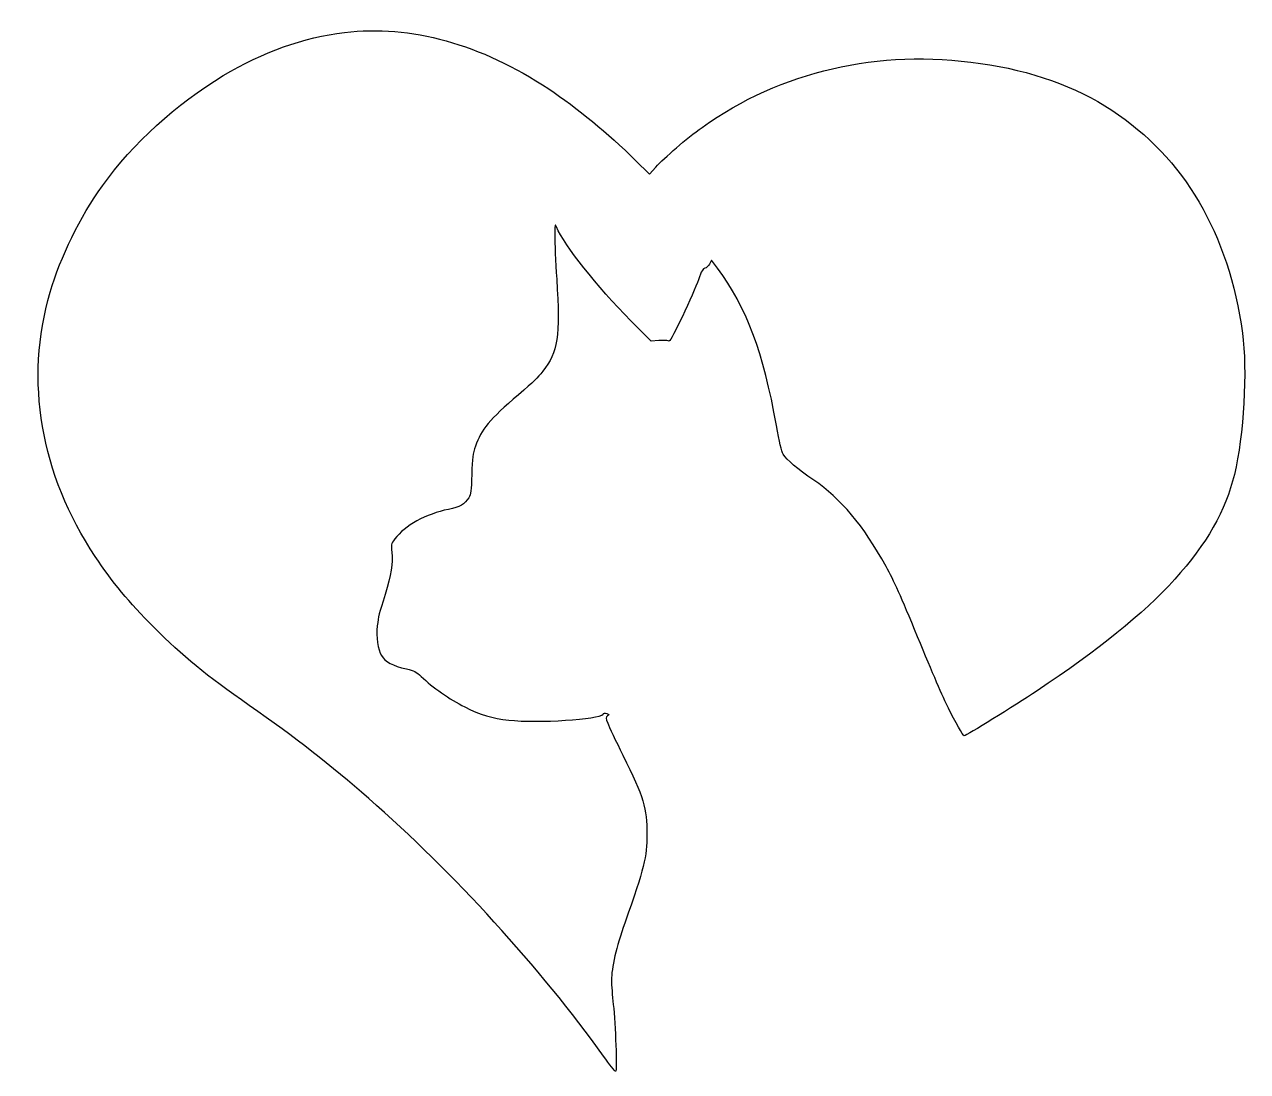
# Model space of a CAD drawing. Header units: centimetres. Extents: x -18 to 17.7, y -15.2 to 15.4.
import ezdxf

# ---------------------------------------------------------------- set-up
doc = ezdxf.new("R2010")
doc.units = ezdxf.units.CM
doc.header["$MEASUREMENT"] = 0
doc.layers.add('Layer 1', color=7, linetype='Continuous')

msp = doc.modelspace()

# ---------------------------------------------------------------- linework, layer by layer
at = {"layer": 'Layer 1'}
msp.add_open_spline([(-8.67833, 15.1518), (-9.88483, 15.00716), (-11.06664, 14.58383), (-12.22375, 13.88886), (-12.22375, 13.88886), (-13.61017, 13.0563), (-14.859, 11.92036), (-15.75506, 10.67153), (-15.75506, 10.67153), (-16.4077, 9.76489), (-16.98273, 8.59367), (-17.28259, 7.56709), (-17.28259, 7.56709), (-18.03401, 4.98476), (-17.56834, 2.2472), (-15.96673, -0.15874), (-15.96673, -0.15874), (-15.46931, -0.91016), (-14.98601, -1.49224), (-14.25576, -2.22602), (-14.25576, -2.22602), (-13.40204, -3.07621), (-12.73882, -3.62302), (-11.46529, -4.51202), (-11.46529, -4.51202), (-10.11768, -5.45394), (-9.0911, -6.25474), (-7.97632, -7.22841), (-7.97632, -7.22841), (-5.50335, -9.38741), (-2.95277, -12.18494), (-1.11127, -14.75669), (-1.11127, -14.75669), (-0.93488, -15.00011), (-0.77966, -15.20119), (-0.76202, -15.20472), (-0.76202, -15.20472), (-0.71616, -15.20472), (-0.76555, -13.80772), (-0.82905, -13.2468), (-0.82905, -13.2468), (-0.85727, -12.9928), (-0.88197, -12.6753), (-0.88197, -12.54124), (-0.88197, -12.54124), (-0.88197, -12.17788), (-0.74086, -11.56405), (-0.49391, -10.86555), (-0.49391, -10.86555), (0.08465, -9.22866), (0.15167, -8.95349), (0.1552, -8.27263), (0.1552, -8.27263), (0.15873, -7.51769), (0.05995, -7.19666), (-0.55036, -5.96194), (-0.55036, -5.96194), (-0.75497, -5.54566), (-0.95605, -5.12586), (-0.99133, -5.03061), (-0.99133, -5.03061), (-1.05483, -4.87186), (-1.05836, -4.85775), (-0.99839, -4.81542), (-0.99839, -4.81542), (-0.94547, -4.77661), (-0.94547, -4.76956), (-1.01956, -4.74486), (-1.01956, -4.74486), (-1.07248, -4.73075), (-1.11128, -4.73428), (-1.12892, -4.7625), (-1.12892, -4.7625), (-1.22417, -4.91772), (-3.04098, -5.03414), (-3.88059, -4.93889), (-3.88059, -4.93889), (-4.36742, -4.88245), (-4.71667, -4.78014), (-5.16823, -4.55436), (-5.16823, -4.55436), (-5.60215, -4.33564), (-6.12426, -3.97228), (-6.43823, -3.66889), (-6.43823, -3.66889), (-6.59345, -3.52072), (-6.64637, -3.4925), (-6.87567, -3.44311), (-6.87567, -3.44311), (-7.27431, -3.35139), (-7.49656, -3.23497), (-7.60239, -3.05505), (-7.60239, -3.05505), (-7.71175, -2.87161), (-7.76114, -2.50824), (-7.72586, -2.18722), (-7.72586, -2.18722), (-7.69058, -1.89794), (-7.68, -1.84855), (-7.49655, -1.26647), (-7.49655, -1.26647), (-7.31663, -0.6985), (-7.26019, -0.35278), (-7.29899, -0.03528), (-7.29899, -0.03528), (-7.32721, 0.18697), (-7.32721, 0.19755), (-7.2108, 0.3563), (-7.2108, 0.3563), (-6.93211, 0.74083), (-6.29711, 1.09008), (-5.64447, 1.21708), (-5.64447, 1.21708), (-5.31639, 1.28411), (-5.16822, 1.36877), (-5.0518, 1.55927), (-5.0518, 1.55927), (-4.99183, 1.65805), (-4.98124, 1.76035), (-4.96361, 2.24013), (-4.96361, 2.24013), (-4.9495, 2.72696), (-4.93539, 2.83985), (-4.85778, 3.0621), (-4.85778, 3.0621), (-4.68845, 3.55246), (-4.44856, 3.83821), (-3.59836, 4.56846), (-3.59836, 4.56846), (-3.12917, 4.97415), (-3.05861, 5.04118), (-2.88928, 5.25638), (-2.88928, 5.25638), (-2.44478, 5.82082), (-2.37775, 6.25474), (-2.48359, 7.94455), (-2.48359, 7.94455), (-2.51534, 8.44549), (-2.54003, 9.01699), (-2.54003, 9.21455), (-2.54003, 9.21455), (-2.5365, 9.54616), (-2.53297, 9.56733), (-2.49064, 9.47208), (-2.49064, 9.47208), (-2.2437, 8.91116), (-1.32295, 7.747), (-0.314, 6.72394), (-0.314, 6.72394), (-0.314, 6.72394), (0.27514, 6.12775), (0.27514, 6.12775), (0.27514, 6.12775), (0.27514, 6.12775), (0.49739, 6.14892), (0.49739, 6.14892), (0.49739, 6.14892), (0.62086, 6.1595), (0.74433, 6.15598), (0.77608, 6.13834), (0.77608, 6.13834), (0.82194, 6.11365), (0.89602, 6.24417), (1.18883, 6.85448), (1.18883, 6.85448), (1.38286, 7.26723), (1.59452, 7.75054), (1.65802, 7.92692), (1.65802, 7.92692), (1.74974, 8.18798), (1.78502, 8.25148), (1.84852, 8.26206), (1.84852, 8.26206), (1.89085, 8.26912), (1.9473, 8.32203), (1.97905, 8.38553), (1.97905, 8.38553), (1.97905, 8.38553), (2.03549, 8.49842), (2.03549, 8.49842), (2.03549, 8.49842), (2.03549, 8.49842), (2.21188, 8.26206), (2.21188, 8.26206), (2.21188, 8.26206), (3.05855, 7.14023), (3.55949, 5.80673), (3.93696, 3.66889), (3.93696, 3.66889), (4.0181, 3.19264), (4.08865, 2.90689), (4.13452, 2.83281), (4.13452, 2.83281), (4.23683, 2.66348), (4.5508, 2.39537), (5.02705, 2.07434), (5.02705, 2.07434), (5.8208, 1.53459), (6.47697, 0.75142), (7.14019, -0.44802), (7.14019, -0.44802), (7.38008, -0.88546), (7.56705, -1.29469), (8.06094, -2.50471), (8.06094, -2.50471), (8.50897, -3.58774), (8.79825, -4.26507), (8.96405, -4.59315), (8.96405, -4.59315), (9.15455, -4.97768), (9.39444, -5.39748), (9.42619, -5.39748), (9.42619, -5.39748), (9.47558, -5.39748), (10.89022, -4.52259), (11.55344, -4.08162), (11.55344, -4.08162), (15.11297, -1.71448), (16.80277, 0.1376), (17.31783, 2.24016), (17.31783, 2.24016), (17.58947, 3.35494), (17.70236, 5.3058), (17.55419, 6.36766), (17.55419, 6.36766), (17.1485, 9.28513), (15.85733, 11.48646), (13.73361, 12.87994), (13.73361, 12.87994), (12.67175, 13.57844), (11.38411, 14.03705), (9.89539, 14.24872), (9.89539, 14.24872), (6.90383, 14.67911), (4.07456, 14.02647), (1.76386, 12.37547), (1.76386, 12.37547), (1.32642, 12.06503), (0.64908, 11.48294), (0.41625, 11.21836), (0.41625, 11.21836), (0.41625, 11.21836), (0.22928, 11.00669), (0.22928, 11.00669), (0.22928, 11.00669), (0.22928, 11.00669), (-0.17641, 11.40886), (-0.17641, 11.40886), (-0.17641, 11.40886), (-0.99838, 12.22025), (-1.8768, 12.94344), (-2.71641, 13.50083), (-2.71641, 13.50083), (-4.69197, 14.81316), (-6.75571, 15.38466), (-8.67835, 15.15183), (-8.67835, 15.15183), (-8.67835, 15.15183), (-8.67833, 15.1518), (-8.67833, 15.1518)], degree=3, knots=[0, 0, 0, 0, 0.01515152, 0.01515152, 0.01515152, 0.01515152, 0.03030303, 0.03030303, 0.03030303, 0.03030303, 0.04545455, 0.04545455, 0.04545455, 0.04545455, 0.06060606, 0.06060606, 0.06060606, 0.06060606, 0.07575758, 0.07575758, 0.07575758, 0.07575758, 0.09090909, 0.09090909, 0.09090909, 0.09090909, 0.10606061, 0.10606061, 0.10606061, 0.10606061, 0.12121212, 0.12121212, 0.12121212, 0.12121212, 0.13636364, 0.13636364, 0.13636364, 0.13636364, 0.15151515, 0.15151515, 0.15151515, 0.15151515, 0.16666667, 0.16666667, 0.16666667, 0.16666667, 0.18181818, 0.18181818, 0.18181818, 0.18181818, 0.1969697, 0.1969697, 0.1969697, 0.1969697, 0.21212121, 0.21212121, 0.21212121, 0.21212121, 0.22727273, 0.22727273, 0.22727273, 0.22727273, 0.24242424, 0.24242424, 0.24242424, 0.24242424, 0.25757576, 0.25757576, 0.25757576, 0.25757576, 0.27272727, 0.27272727, 0.27272727, 0.27272727, 0.28787879, 0.28787879, 0.28787879, 0.28787879, 0.3030303, 0.3030303, 0.3030303, 0.3030303, 0.31818182, 0.31818182, 0.31818182, 0.31818182, 0.33333333, 0.33333333, 0.33333333, 0.33333333, 0.34848485, 0.34848485, 0.34848485, 0.34848485, 0.36363636, 0.36363636, 0.36363636, 0.36363636, 0.37878788, 0.37878788, 0.37878788, 0.37878788, 0.39393939, 0.39393939, 0.39393939, 0.39393939, 0.40909091, 0.40909091, 0.40909091, 0.40909091, 0.42424242, 0.42424242, 0.42424242, 0.42424242, 0.43939394, 0.43939394, 0.43939394, 0.43939394, 0.45454545, 0.45454545, 0.45454545, 0.45454545, 0.46969697, 0.46969697, 0.46969697, 0.46969697, 0.48484848, 0.48484848, 0.48484848, 0.48484848, 0.5, 0.5, 0.5, 0.5, 0.51515152, 0.51515152, 0.51515152, 0.51515152, 0.53030303, 0.53030303, 0.53030303, 0.53030303, 0.54545455, 0.54545455, 0.54545455, 0.54545455, 0.56060606, 0.56060606, 0.56060606, 0.56060606, 0.57575758, 0.57575758, 0.57575758, 0.57575758, 0.59090909, 0.59090909, 0.59090909, 0.59090909, 0.60606061, 0.60606061, 0.60606061, 0.60606061, 0.62121212, 0.62121212, 0.62121212, 0.62121212, 0.63636364, 0.63636364, 0.63636364, 0.63636364, 0.65151515, 0.65151515, 0.65151515, 0.65151515, 0.66666667, 0.66666667, 0.66666667, 0.66666667, 0.68181818, 0.68181818, 0.68181818, 0.68181818, 0.6969697, 0.6969697, 0.6969697, 0.6969697, 0.71212121, 0.71212121, 0.71212121, 0.71212121, 0.72727273, 0.72727273, 0.72727273, 0.72727273, 0.74242424, 0.74242424, 0.74242424, 0.74242424, 0.75757576, 0.75757576, 0.75757576, 0.75757576, 0.77272727, 0.77272727, 0.77272727, 0.77272727, 0.78787879, 0.78787879, 0.78787879, 0.78787879, 0.8030303, 0.8030303, 0.8030303, 0.8030303, 0.81818182, 0.81818182, 0.81818182, 0.81818182, 0.83333333, 0.83333333, 0.83333333, 0.83333333, 0.84848485, 0.84848485, 0.84848485, 0.84848485, 0.86363636, 0.86363636, 0.86363636, 0.86363636, 0.87878788, 0.87878788, 0.87878788, 0.87878788, 0.89393939, 0.89393939, 0.89393939, 0.89393939, 0.90909091, 0.90909091, 0.90909091, 0.90909091, 0.92424242, 0.92424242, 0.92424242, 0.92424242, 0.93939394, 0.93939394, 0.93939394, 0.93939394, 0.95454545, 0.95454545, 0.95454545, 0.95454545, 0.96969697, 0.96969697, 0.96969697, 0.96969697, 1, 1, 1, 1], dxfattribs=at)

doc.saveas('drawing.dxf')
